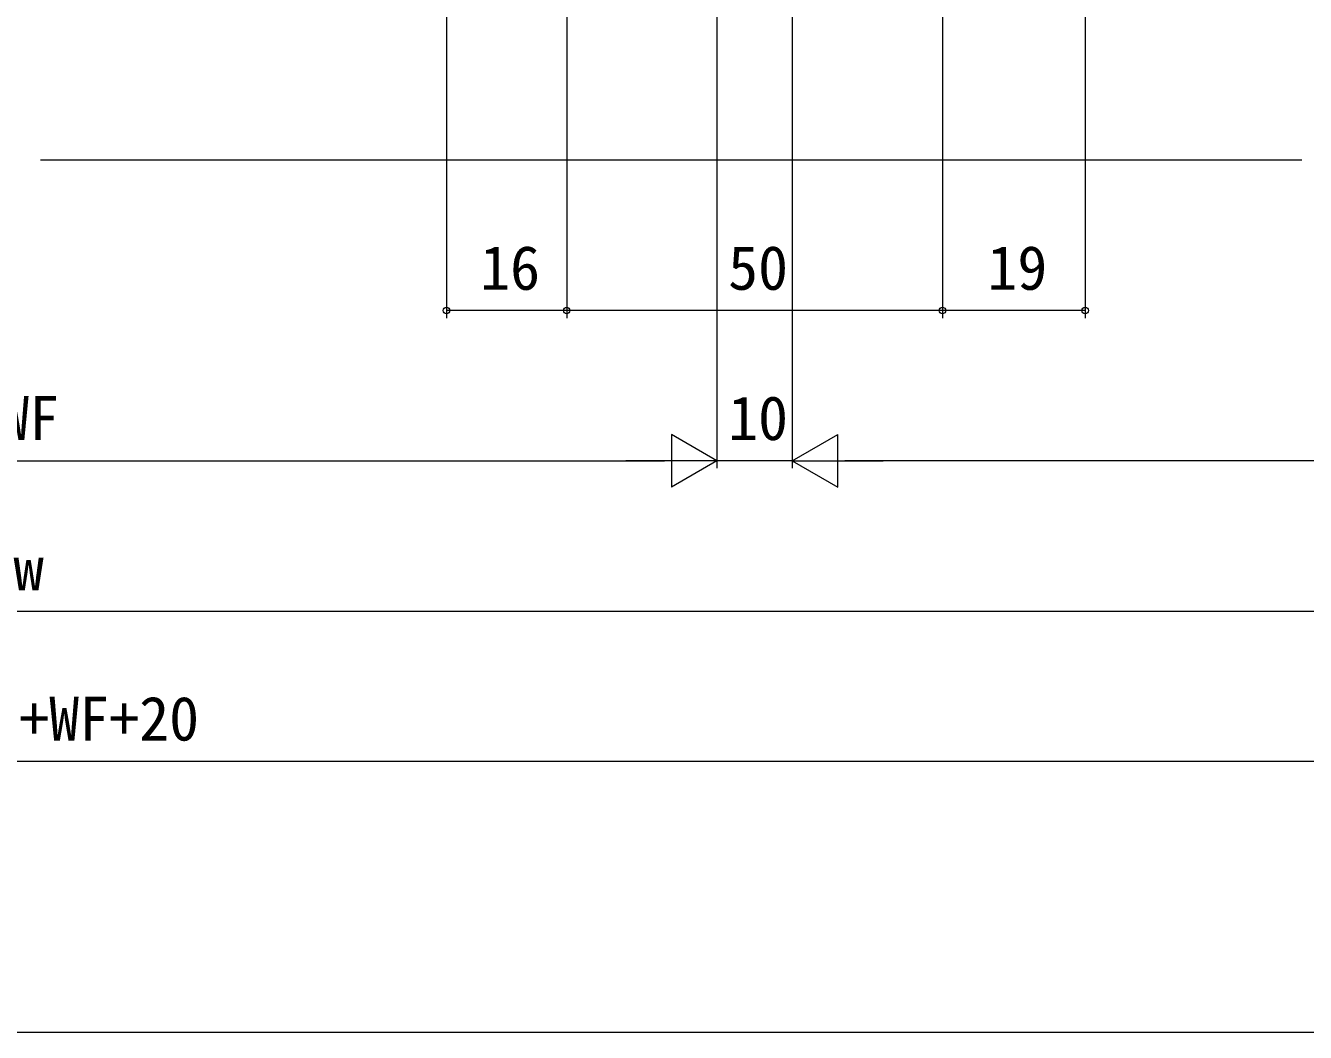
# Model space of a CAD drawing. Units: millimetres, scale not verified. Extents: x -1188 to -190, y -840 to 759.
# Drawn here: x -693 to -522.7, y -840 to -706 of the extents above; entities that cross this region are included whole.
import ezdxf
from ezdxf.enums import TextEntityAlignment as Align

# ---------------------------------------------------------------- set-up
doc = ezdxf.new("R2010")
doc.units = ezdxf.units.MM
doc.header["$LTSCALE"] = 4
for name, color, linetype, lineweight in [('0-2_YKK_ZWAK', 7, 'Continuous', 9), ('0-5_YSS_K', 3, 'Continuous', 9), ('0-7_YKK_D', 6, 'Continuous', 9)]:
    doc.layers.add(name, color=color, linetype=linetype, lineweight=lineweight)
doc.styles.add('ＭＳ ゴシック', font='')
doc.styles.get('ＭＳ ゴシック').set_extended_font_data('MS Gothic')

msp = doc.modelspace()

# ---------------------------------------------------------------- linework, layer by layer
at = {"layer": '0-2_YKK_ZWAK'}
msp.add_line((-198, -840), (-1188, -840), dxfattribs=at)
at = {"layer": '0-5_YSS_K'}
msp.add_line((-523.179, -723.916), (-691.029, -723.916), dxfattribs=at)
at = {"layer": '0-7_YKK_D'}
for p, q in [((-552.005, -591.42), (-552.005, -744.916)), ((-637.004, -606.717), (-637.004, -744.916)), ((-601.004, -609.617), (-601.004, -764.916)), ((-601.004, -609.617), (-601.004, -764.916)), ((-591.003, -609.617), (-591.003, -764.916)), ((-591.003, -609.617), (-591.003, -764.916)), ((-621.003, -626.717), (-621.003, -744.916)), ((-621.003, -626.717), (-621.003, -744.916)), ((-571.003, -626.717), (-571.003, -744.916)), ((-571.003, -626.717), (-571.003, -744.916)), ((-621.003, -743.916), (-637.004, -743.916)), ((-571.003, -743.916), (-621.003, -743.916)), ((-552.005, -743.916), (-571.003, -743.916)), ((-607.066, -760.416), (-607.066, -767.416)), ((-601.004, -763.916), (-607.066, -760.416)), ((-591.003, -763.916), (-584.941, -760.416)), ((-584.941, -767.416), (-584.941, -760.416)), ((-778.002, -763.916), (-608.003, -763.916)), ((-601.004, -763.916), (-613.128, -763.916)), ((-601.004, -763.916), (-607.066, -767.416)), ((-591.003, -763.916), (-601.004, -763.916)), ((-591.003, -763.916), (-578.878, -763.916)), ((-591.003, -763.916), (-584.941, -767.416)), ((-385.007, -763.916), (-584.003, -763.916)), ((-980.996, -783.916), (-405.002, -783.916)), ((-1000.998, -803.916), (-385.002, -803.916))]:
    msp.add_line(p, q, dxfattribs=at)
for centre in [(-637.004, -743.916), (-621.003, -743.916), (-621.003, -743.916), (-571.003, -743.916), (-571.003, -743.916), (-552.005, -743.916)]:
    msp.add_circle(centre, 0.425, dxfattribs=at)

# ---------------------------------------------------------------- texts
at = {"layer": '0-7_YKK_D', "color": 4, "style": 'ＭＳ ゴシック'}
for s, p in [('16', (-632.523, -742.916)), ('50', (-599.523, -742.916)), ('19', (-565.024, -742.916)), ('WF', (-696.523, -762.916)), ('10', (-599.523, -762.916)), ('w', (-694.599, -782.916)), ('W=2WS+WF+20', (-713.8, -802.916))]:
    msp.add_text(s, height=5.865, dxfattribs=at).set_placement(p, align=Align.BOTTOM_LEFT)

doc.saveas('drawing.dxf')
